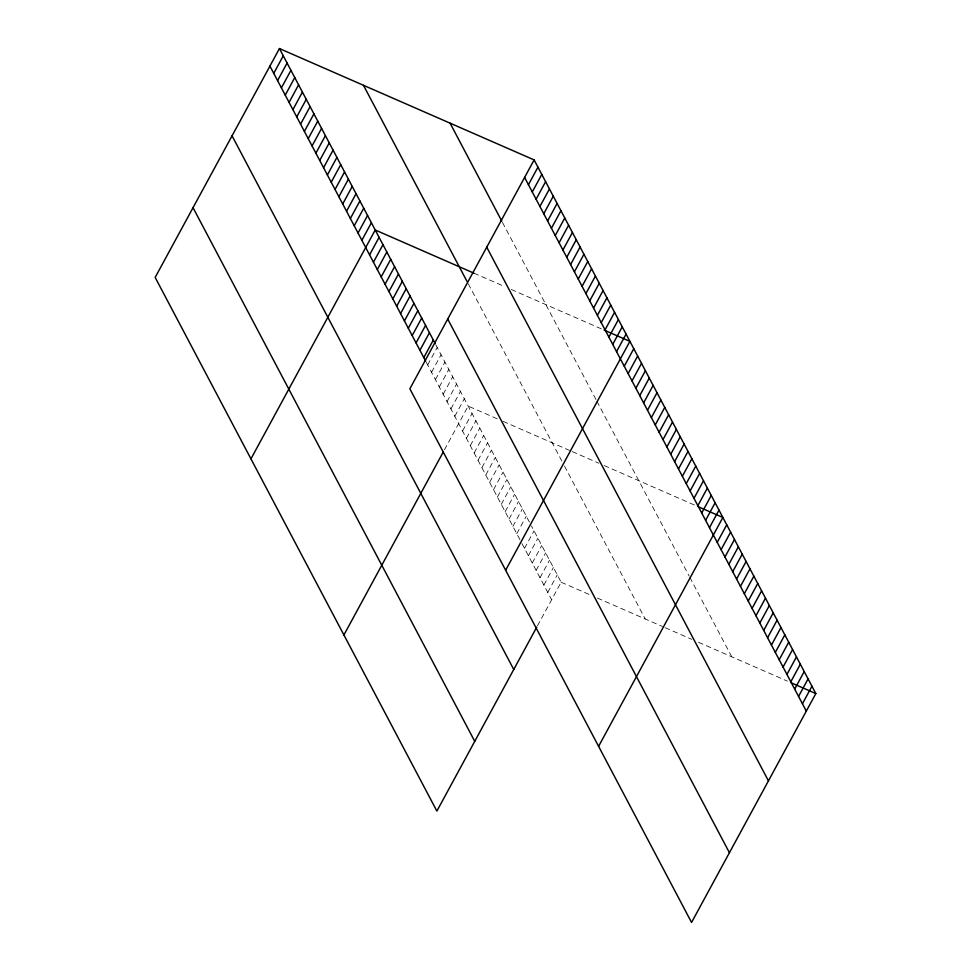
<?xml version="1.0" encoding="UTF-8"?>
<svg xmlns="http://www.w3.org/2000/svg" width="971" height="971" viewBox="0 0 971 971"><rect width="100%" height="100%" fill="white"/><g stroke="black" fill="none" stroke-linecap="round" stroke-linejoin="round"><path stroke-width="0.73" stroke-dasharray="4.86 3.64" d="M427.677 364.938L437.193 347.4M431.549 372.269L441.065 354.731M435.421 379.612L444.936 362.074M439.293 386.944L448.82 369.405M443.164 394.287L452.692 376.748M447.036 401.618L456.564 384.091M450.92 408.961L460.436 391.422M454.792 416.292L464.308 398.765M444.463 449.791L468.18 406.096L497.917 419.108M462.536 430.978L472.052 413.44M466.408 438.309L475.936 420.771M470.28 445.653L479.808 428.114M474.151 452.984L483.679 435.445M478.023 460.327L487.551 442.788M481.907 467.658L491.423 450.131M485.779 475.001L495.295 457.462M489.651 482.332L499.167 464.806M493.523 489.675L503.039 472.137M497.395 497.018L506.923 479.48M501.267 504.35L510.795 486.811M505.138 511.693L514.666 494.154M509.01 519.024L518.538 501.485M512.894 526.367L522.41 508.828M516.766 533.698L526.282 516.171M524.51 548.372L534.026 530.846M528.382 555.715L537.91 538.177M532.254 563.059L541.782 545.52M536.126 570.39L545.653 552.851M540.01 577.733L549.525 560.194M543.881 585.064L553.397 567.525M547.753 592.407L557.269 574.868M537.424 625.894L561.141 582.212L531.453 525.954M473.921 273.154L504.556 286.554M511.219 289.467L601.462 328.926M503.099 421.365L569.552 450.423M572.21 451.588L598.852 463.24M604.18 465.57L695.709 505.588M561.141 582.212L590.89 595.211M597.347 598.039L662.513 626.526M665.171 627.691L691.813 639.343M698.477 642.256L787.384 681.132M502.444 222.359L596.218 400.003M596.862 401.217L689.179 576.106M689.823 577.332L731.782 656.821M468.301 283.86L561.918 461.189M564.491 466.092L645.193 618.952M435.906 344.948L529.511 522.277M426.378 362.486L520.638 541.041M521.925 543.481L551.625 599.738"/><path stroke-width="1.46" d="M534.123 159.912L409.859 388.788L691.558 922.45L815.834 693.573L534.123 159.912L279.442 48.55L155.166 277.427L436.877 811.088L536.745 627.145M273.749 73.347L283.277 55.808M277.585 80.605L287.1 63.066M281.408 87.863L290.936 70.325M285.243 95.122L294.771 77.583M289.079 102.38L298.595 84.841M292.902 109.638L302.43 92.099M296.738 116.896L306.253 99.358M300.573 124.142L310.089 106.616M304.396 131.401L313.924 113.874M308.232 138.659L317.748 121.132M312.067 145.917L321.583 128.39M315.891 153.175L325.419 135.637M319.726 160.433L329.242 142.895M323.561 167.692L333.077 150.153M327.385 174.95L336.913 157.411M331.22 182.208L340.736 164.669M335.056 189.466L344.571 171.928M338.879 196.725L348.407 179.186M342.714 203.983L352.23 186.444M346.538 211.241L356.066 193.702M350.373 218.499L359.901 200.961M354.209 225.758L363.724 208.219M358.032 233.016L367.56 215.477M361.867 240.274L371.395 222.735M250.955 458.87L375.219 229.993L473.921 273.154M369.575 254.863L379.091 237.337M373.447 262.206L382.962 244.668M377.318 269.537L386.846 252.011M381.19 276.881L390.718 259.342M385.062 284.224L394.59 266.685M388.934 291.555L398.462 274.016M392.818 298.898L402.334 281.359M396.69 306.229L406.206 288.69M400.562 313.572L410.078 296.034M404.434 320.903L413.949 303.365M408.305 328.247L417.833 310.708M412.177 335.578L421.705 318.051M416.049 342.921L425.577 325.382M419.921 350.264L429.449 332.725M423.805 357.595L433.321 340.056M528.43 184.708L537.958 167.17M532.266 191.967L541.794 174.428M536.101 199.225L545.617 181.686M539.925 206.483L549.452 188.944M543.76 213.741L553.276 196.203M547.595 221L557.111 203.461M551.419 228.258L560.947 210.719M555.254 235.516L564.77 217.977M343.916 634.973L443.104 452.28M559.09 242.774L568.605 225.236M562.913 250.033L572.441 232.494M566.748 257.291L576.264 239.752M570.584 264.549L580.1 247.01M574.407 271.807L583.935 254.268M578.243 279.065L587.758 261.527M582.066 286.324L591.594 268.785M585.901 293.582L595.429 276.043M589.737 300.828L599.253 283.301M593.56 308.086L603.088 290.56M597.396 315.344L606.924 297.818M601.231 322.603L610.747 305.076M605.054 329.861L614.582 312.322M608.89 337.119L618.406 319.58M612.725 344.377L622.241 326.839M616.549 351.636L626.077 334.097M505.636 570.232L629.9 341.355L604.047 330.055M624.256 366.237L633.784 348.698M628.128 373.568L637.656 356.029M632 380.911L641.528 363.372M635.871 388.242L645.399 370.716M639.755 395.585L649.271 378.047M643.627 402.916L653.143 385.39M647.499 410.26L657.015 392.721M651.371 417.603L660.887 400.064M655.243 424.934L664.771 407.395M659.115 432.277L668.643 414.738M662.987 439.608L672.515 422.069M666.859 446.951L676.386 429.413M670.743 454.282L680.258 436.756M674.614 461.626L684.13 444.087M678.486 468.957L688.002 451.43M682.358 476.3L691.874 458.761M686.23 483.643L695.758 466.104M690.102 490.974L699.63 473.435M693.974 498.317L703.502 480.779M697.858 505.648L707.374 488.11M701.73 512.991L711.245 495.453M705.601 520.322L715.117 502.784M709.473 527.666L718.989 510.127M598.597 746.347L722.873 517.47L698.295 506.728M717.217 542.34L726.745 524.801M721.089 549.683L730.617 532.144M724.961 557.014L734.489 539.475M728.845 564.357L738.361 546.819M732.717 571.688L742.232 554.15M736.588 579.032L746.104 561.493M740.46 586.363L749.976 568.824M744.332 593.706L753.86 576.167M748.204 601.037L757.732 583.51M752.076 608.38L761.604 590.841M755.948 615.723L765.476 598.185M759.832 623.054L769.348 605.516M763.704 630.397L773.219 612.859M767.576 637.729L777.091 620.19M771.447 645.072L780.963 627.533M775.319 652.403L784.847 634.864M779.191 659.746L788.719 642.207M783.063 667.077L792.591 649.55M786.947 674.42L796.463 656.882M790.819 681.751L800.335 664.225M794.691 689.094L804.206 671.556M798.563 696.438L808.078 678.899M802.434 703.769L811.95 686.23M791.268 682.831L815.834 693.573M524.607 177.45L806.306 711.112M450.083 123.159L501.801 221.145M486.738 247.192L768.437 780.854M363.482 85.302L467.015 281.42M447.716 319.046L729.427 852.708M279.442 48.55L435.263 343.734M269.914 66.089L425.735 361.261M232.057 135.831L513.756 669.48M193.035 207.685L474.746 741.346"/></g></svg>
